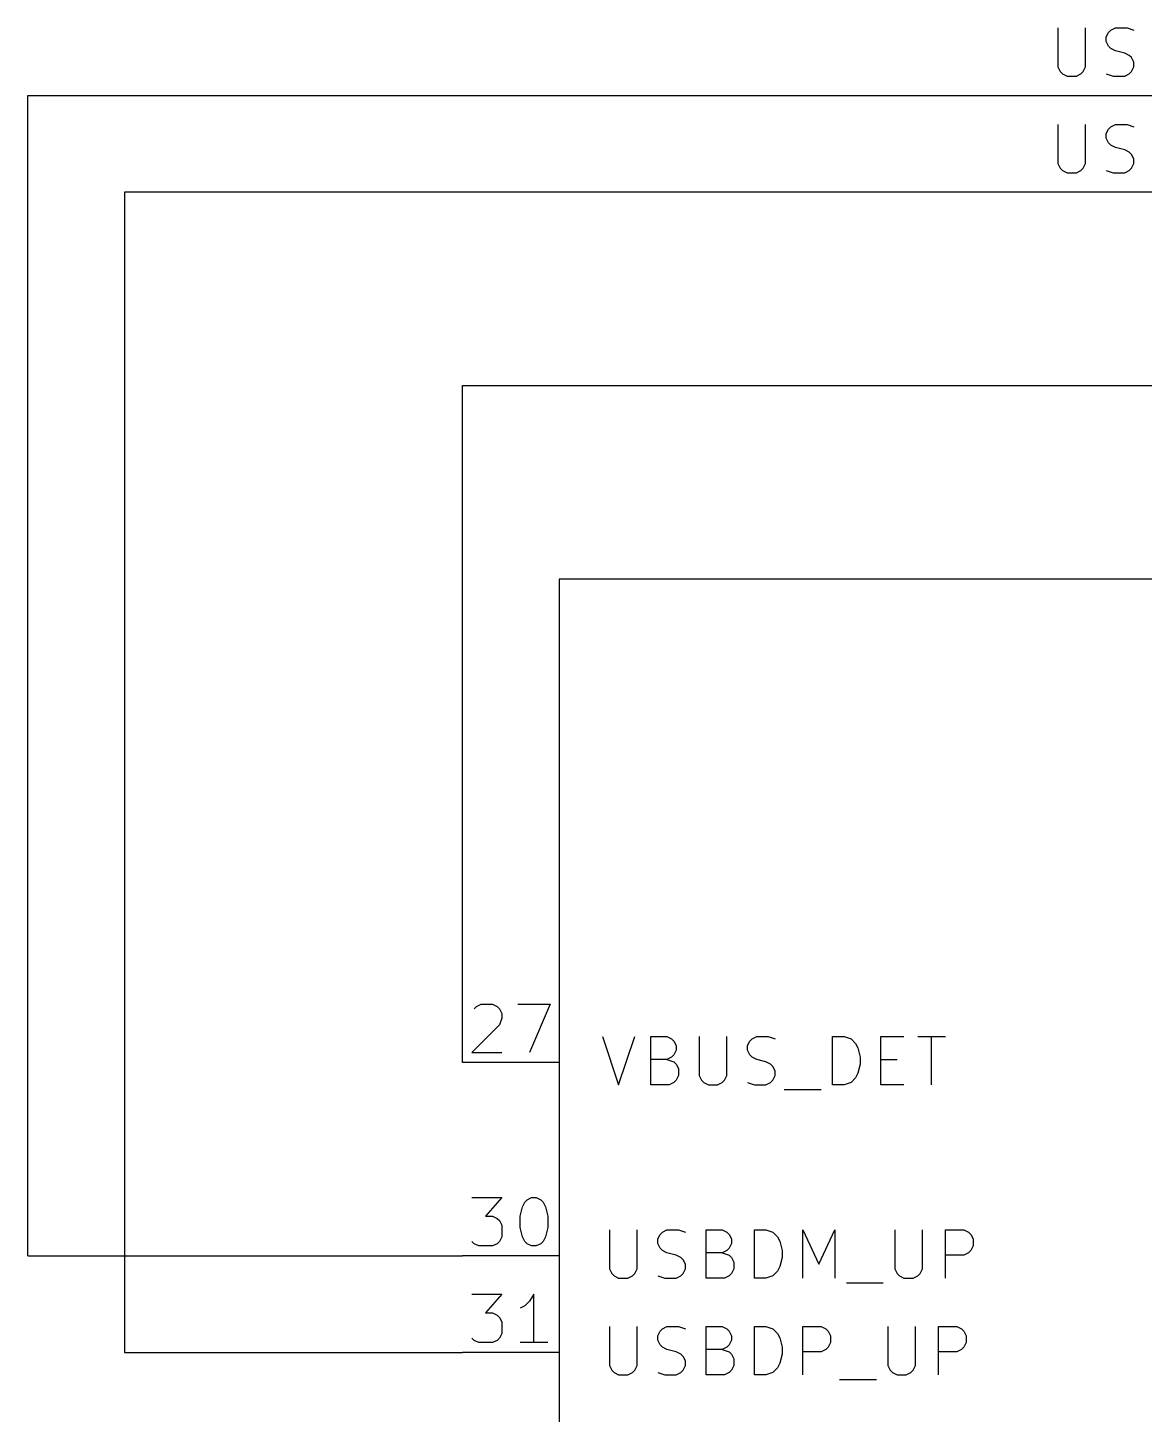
# Model space of a CAD drawing. Header units: millimetres. Extents: x 10 to 287, y -200 to -10.
# Drawn here: x 146.05 to 175.39, y -94.33 to -57.91 of the extents above; entities that cross this region are included whole.
import ezdxf

# ---------------------------------------------------------------- set-up
doc = ezdxf.new("R2010")
doc.units = ezdxf.units.MM
for name, color, linetype in [('GREENSIXTYFIVE', 129, 'CONTINUOUS'), ('LIGHTGREEN', 92, 'CONTINUOUS'), ('LIGHTRED', 12, 'CONTINUOUS'), ('RED', 14, 'CONTINUOUS'), ('REDSIX', 19, 'CONTINUOUS'), ('WHITE', 250, 'CONTINUOUS')]:
    doc.layers.add(name, color=color, linetype=linetype)

msp = doc.modelspace()

# ---------------------------------------------------------------- linework, layer by layer
at = {"layer": 'GREENSIXTYFIVE', "linetype": 'CONTINUOUS'}
for p, q in [((161.1569, -84.4075), (161.5802, -85.6775)), ((161.1569, -84.4075), (161.5802, -85.6775)), ((161.5802, -85.6775), (162.0036, -84.4075)), ((161.5802, -85.6775), (162.0036, -84.4075)), ((162.4269, -85.6775), (162.4269, -84.4075)), ((162.4269, -84.4075), (162.8503, -84.4075)), ((162.4269, -85.6775), (162.4269, -84.4075)), ((162.4269, -84.4075), (162.8503, -84.4075)), ((162.8503, -84.4075), (162.9712, -84.468)), ((162.8503, -84.4075), (162.9712, -84.468)), ((162.9712, -84.468), (163.0317, -84.5285)), ((162.9712, -84.468), (163.0317, -84.5285)), ((163.6969, -84.4075), (163.6969, -85.4356)), ((163.6969, -84.4075), (163.6969, -85.4356)), ((164.4226, -85.4356), (164.4226, -84.4075)), ((164.4226, -85.4356), (164.4226, -84.4075)), ((165.0274, -84.5285), (165.0879, -84.468)), ((165.0274, -84.5285), (165.0879, -84.468)), ((165.0879, -84.468), (165.2089, -84.4075)), ((165.0879, -84.468), (165.2089, -84.4075)), ((165.2089, -84.4075), (165.5112, -84.4075)), ((165.2089, -84.4075), (165.5112, -84.4075)), ((165.5112, -84.4075), (165.6927, -84.468)), ((165.5112, -84.4075), (165.6927, -84.468)), ((167.2045, -85.6775), (167.2045, -84.4075)), ((167.2045, -84.4075), (167.5069, -84.4075)), ((167.2045, -85.6775), (167.2045, -84.4075)), ((167.2045, -84.4075), (167.5069, -84.4075)), ((167.5069, -84.4075), (167.6883, -84.468)), ((167.5069, -84.4075), (167.6883, -84.468)), ((167.6883, -84.468), (167.8093, -84.589)), ((167.6883, -84.468), (167.8093, -84.589)), ((168.4745, -85.6775), (168.4745, -84.4075)), ((168.4745, -84.4075), (169.0793, -84.4075)), ((168.4745, -85.6775), (168.4745, -84.4075)), ((168.4745, -84.4075), (169.0793, -84.4075)), ((169.4421, -84.4075), (170.1678, -84.4075)), ((169.4421, -84.4075), (170.1678, -84.4075)), ((169.805, -85.6775), (169.805, -84.4075)), ((169.805, -85.6775), (169.805, -84.4075)), ((163.0317, -84.5285), (163.0922, -84.6494)), ((163.0317, -84.5285), (163.0922, -84.6494)), ((163.0922, -84.7704), (163.0317, -84.8913)), ((163.0922, -84.7704), (163.0317, -84.8913)), ((163.0922, -84.6494), (163.0922, -84.7704)), ((163.0922, -84.6494), (163.0922, -84.7704)), ((164.967, -84.6494), (165.0274, -84.5285)), ((164.967, -84.6494), (165.0274, -84.5285)), ((164.967, -84.7704), (164.967, -84.6494)), ((164.967, -84.7704), (164.967, -84.6494)), ((165.0274, -84.8913), (164.967, -84.7704)), ((165.0274, -84.8913), (164.967, -84.7704)), ((167.8093, -84.589), (167.8698, -84.7099)), ((167.8093, -84.589), (167.8698, -84.7099)), ((167.8698, -84.7099), (167.9302, -84.9518)), ((167.8698, -84.7099), (167.9302, -84.9518)), ((162.8503, -85.0123), (162.4269, -85.0123)), ((162.8503, -85.0123), (162.4269, -85.0123)), ((162.9712, -84.9518), (162.8503, -85.0123)), ((162.9712, -84.9518), (162.8503, -85.0123)), ((162.8503, -85.0123), (163.0317, -85.0728)), ((162.8503, -85.0123), (163.0317, -85.0728)), ((163.0317, -84.8913), (162.9712, -84.9518)), ((163.0317, -84.8913), (162.9712, -84.9518)), ((163.0317, -85.0728), (163.0922, -85.1332)), ((163.0317, -85.0728), (163.0922, -85.1332)), ((163.0922, -85.1332), (163.1526, -85.2542)), ((163.0922, -85.1332), (163.1526, -85.2542)), ((165.0879, -84.9518), (165.0274, -84.8913)), ((165.0879, -84.9518), (165.0274, -84.8913)), ((165.2089, -85.0123), (165.0879, -84.9518)), ((165.2089, -85.0123), (165.0879, -84.9518)), ((165.4508, -85.0728), (165.2089, -85.0123)), ((165.4508, -85.0728), (165.2089, -85.0123)), ((165.5717, -85.1332), (165.4508, -85.0728)), ((165.5717, -85.1332), (165.4508, -85.0728)), ((165.6322, -85.1937), (165.5717, -85.1332)), ((165.6322, -85.1937), (165.5717, -85.1332)), ((165.6927, -85.3147), (165.6322, -85.1937)), ((165.6927, -85.3147), (165.6322, -85.1937)), ((167.9302, -85.1332), (167.8698, -85.3751)), ((167.9302, -85.1332), (167.8698, -85.3751)), ((167.9302, -84.9518), (167.9302, -85.1332)), ((167.9302, -84.9518), (167.9302, -85.1332)), ((168.4745, -85.0123), (168.8979, -85.0123)), ((168.4745, -85.0123), (168.8979, -85.0123)), ((163.0922, -85.5566), (163.0317, -85.6171)), ((163.0922, -85.5566), (163.0317, -85.6171)), ((163.1526, -85.4356), (163.0922, -85.5566)), ((163.1526, -85.4356), (163.0922, -85.5566)), ((163.1526, -85.2542), (163.1526, -85.4356)), ((163.1526, -85.2542), (163.1526, -85.4356)), ((163.6969, -85.4356), (163.7574, -85.5566)), ((163.6969, -85.4356), (163.7574, -85.5566)), ((163.7574, -85.5566), (163.8179, -85.6171)), ((163.7574, -85.5566), (163.8179, -85.6171)), ((164.3017, -85.6171), (164.3622, -85.5566)), ((164.3017, -85.6171), (164.3622, -85.5566)), ((164.3622, -85.5566), (164.4226, -85.4356)), ((164.3622, -85.5566), (164.4226, -85.4356)), ((165.5717, -85.6171), (165.6322, -85.5566)), ((165.5717, -85.6171), (165.6322, -85.5566)), ((165.6322, -85.5566), (165.6927, -85.4356)), ((165.6322, -85.5566), (165.6927, -85.4356)), ((165.6927, -85.4356), (165.6927, -85.3147)), ((165.6927, -85.4356), (165.6927, -85.3147)), ((167.8093, -85.4961), (167.6883, -85.6171)), ((167.8093, -85.4961), (167.6883, -85.6171)), ((167.8698, -85.3751), (167.8093, -85.4961)), ((167.8698, -85.3751), (167.8093, -85.4961)), ((162.9107, -85.6775), (162.4269, -85.6775)), ((162.9107, -85.6775), (162.4269, -85.6775)), ((163.0317, -85.6171), (162.9107, -85.6775)), ((163.0317, -85.6171), (162.9107, -85.6775)), ((163.8179, -85.6171), (163.9388, -85.6775)), ((163.8179, -85.6171), (163.9388, -85.6775)), ((163.9388, -85.6775), (164.1807, -85.6775)), ((163.9388, -85.6775), (164.1807, -85.6775)), ((164.1807, -85.6775), (164.3017, -85.6171)), ((164.1807, -85.6775), (164.3017, -85.6171)), ((164.967, -85.6171), (165.1484, -85.6775)), ((164.967, -85.6171), (165.1484, -85.6775)), ((165.1484, -85.6775), (165.4508, -85.6775)), ((165.1484, -85.6775), (165.4508, -85.6775)), ((165.4508, -85.6775), (165.5717, -85.6171)), ((165.4508, -85.6775), (165.5717, -85.6171)), ((165.9346, -85.7985), (166.9022, -85.7985)), ((165.9346, -85.7985), (166.9022, -85.7985)), ((167.5069, -85.6775), (167.2045, -85.6775)), ((167.5069, -85.6775), (167.2045, -85.6775)), ((167.6883, -85.6171), (167.5069, -85.6775)), ((167.6883, -85.6171), (167.5069, -85.6775)), ((169.0793, -85.6775), (168.4745, -85.6775)), ((169.0793, -85.6775), (168.4745, -85.6775)), ((161.3383, -89.4875), (161.3383, -90.5156)), ((161.3383, -89.4875), (161.3383, -90.5156)), ((162.064, -90.5156), (162.064, -89.4875)), ((162.064, -90.5156), (162.064, -89.4875)), ((162.6084, -89.7294), (162.6688, -89.6085)), ((162.6084, -89.7294), (162.6688, -89.6085)), ((162.6688, -89.6085), (162.7293, -89.548)), ((162.6688, -89.6085), (162.7293, -89.548)), ((162.7293, -89.548), (162.8503, -89.4875)), ((162.7293, -89.548), (162.8503, -89.4875)), ((162.8503, -89.4875), (163.1526, -89.4875)), ((162.8503, -89.4875), (163.1526, -89.4875)), ((163.1526, -89.4875), (163.3341, -89.548)), ((163.1526, -89.4875), (163.3341, -89.548)), ((163.8783, -90.7575), (163.8783, -89.4875)), ((163.8783, -89.4875), (164.3017, -89.4875)), ((163.8783, -90.7575), (163.8783, -89.4875)), ((163.8783, -89.4875), (164.3017, -89.4875)), ((164.3017, -89.4875), (164.4226, -89.548)), ((164.3017, -89.4875), (164.4226, -89.548)), ((164.4226, -89.548), (164.4831, -89.6085)), ((164.4226, -89.548), (164.4831, -89.6085)), ((164.4831, -89.6085), (164.5436, -89.7294)), ((164.4831, -89.6085), (164.5436, -89.7294)), ((165.1483, -90.7575), (165.1483, -89.4875)), ((165.1483, -89.4875), (165.4507, -89.4875)), ((165.1483, -90.7575), (165.1483, -89.4875)), ((165.1483, -89.4875), (165.4507, -89.4875)), ((165.4507, -89.4875), (165.6321, -89.548)), ((165.4507, -89.4875), (165.6321, -89.548)), ((165.6321, -89.548), (165.7531, -89.669)), ((165.6321, -89.548), (165.7531, -89.669)), ((166.4183, -90.7575), (166.4183, -89.4875)), ((166.4183, -89.4875), (166.8417, -90.3947)), ((166.4183, -90.7575), (166.4183, -89.4875)), ((166.4183, -89.4875), (166.8417, -90.3947)), ((166.8417, -90.3947), (167.265, -89.4875)), ((166.8417, -90.3947), (167.265, -89.4875)), ((167.265, -89.4875), (167.265, -90.7575)), ((167.265, -89.4875), (167.265, -90.7575)), ((168.8373, -89.4875), (168.8373, -90.5156)), ((168.8373, -89.4875), (168.8373, -90.5156)), ((169.563, -90.5156), (169.563, -89.4875)), ((169.563, -90.5156), (169.563, -89.4875)), ((170.1678, -90.7575), (170.1678, -89.4875)), ((170.1678, -89.4875), (170.6516, -89.4875)), ((170.1678, -90.7575), (170.1678, -89.4875)), ((170.1678, -89.4875), (170.6516, -89.4875)), ((170.6516, -89.4875), (170.7726, -89.548)), ((170.6516, -89.4875), (170.7726, -89.548)), ((170.7726, -89.548), (170.8331, -89.6085)), ((170.7726, -89.548), (170.8331, -89.6085)), ((170.8331, -89.6085), (170.8935, -89.7294)), ((170.8331, -89.6085), (170.8935, -89.7294)), ((162.6084, -89.8504), (162.6084, -89.7294)), ((162.6084, -89.8504), (162.6084, -89.7294)), ((162.6688, -89.9713), (162.6084, -89.8504)), ((162.6688, -89.9713), (162.6084, -89.8504)), ((162.7293, -90.0318), (162.6688, -89.9713)), ((162.7293, -90.0318), (162.6688, -89.9713)), ((164.4831, -89.9713), (164.4226, -90.0318)), ((164.4831, -89.9713), (164.4226, -90.0318)), ((164.5436, -89.8504), (164.4831, -89.9713)), ((164.5436, -89.8504), (164.4831, -89.9713)), ((164.5436, -89.7294), (164.5436, -89.8504)), ((164.5436, -89.7294), (164.5436, -89.8504)), ((165.7531, -89.669), (165.8136, -89.7899)), ((165.7531, -89.669), (165.8136, -89.7899)), ((165.8136, -89.7899), (165.874, -90.0318)), ((165.8136, -89.7899), (165.874, -90.0318)), ((170.8935, -89.9109), (170.8331, -90.0318)), ((170.8935, -89.9109), (170.8331, -90.0318)), ((170.8935, -89.7294), (170.8935, -89.9109)), ((170.8935, -89.7294), (170.8935, -89.9109)), ((162.8503, -90.0923), (162.7293, -90.0318)), ((162.8503, -90.0923), (162.7293, -90.0318)), ((163.0922, -90.1528), (162.8503, -90.0923)), ((163.0922, -90.1528), (162.8503, -90.0923)), ((163.2131, -90.2132), (163.0922, -90.1528)), ((163.2131, -90.2132), (163.0922, -90.1528)), ((163.2736, -90.2737), (163.2131, -90.2132)), ((163.2736, -90.2737), (163.2131, -90.2132)), ((163.3341, -90.3947), (163.2736, -90.2737)), ((163.3341, -90.3947), (163.2736, -90.2737)), ((164.3017, -90.0923), (163.8783, -90.0923)), ((164.3017, -90.0923), (163.8783, -90.0923)), ((164.4226, -90.0318), (164.3017, -90.0923)), ((164.4226, -90.0318), (164.3017, -90.0923)), ((164.3017, -90.0923), (164.4831, -90.1528)), ((164.3017, -90.0923), (164.4831, -90.1528)), ((164.4831, -90.1528), (164.5436, -90.2132)), ((164.4831, -90.1528), (164.5436, -90.2132)), ((164.5436, -90.2132), (164.604, -90.3342)), ((164.5436, -90.2132), (164.604, -90.3342)), ((164.604, -90.3342), (164.604, -90.5156)), ((164.604, -90.3342), (164.604, -90.5156)), ((165.874, -90.2132), (165.8136, -90.4551)), ((165.874, -90.2132), (165.8136, -90.4551)), ((165.874, -90.0318), (165.874, -90.2132)), ((165.874, -90.0318), (165.874, -90.2132)), ((170.6516, -90.1528), (170.1678, -90.1528)), ((170.6516, -90.1528), (170.1678, -90.1528)), ((170.7726, -90.0923), (170.6516, -90.1528)), ((170.7726, -90.0923), (170.6516, -90.1528)), ((170.8331, -90.0318), (170.7726, -90.0923)), ((170.8331, -90.0318), (170.7726, -90.0923)), ((161.3383, -90.5156), (161.3988, -90.6366)), ((161.3383, -90.5156), (161.3988, -90.6366)), ((161.3988, -90.6366), (161.4593, -90.6971)), ((161.3988, -90.6366), (161.4593, -90.6971)), ((161.4593, -90.6971), (161.5802, -90.7575)), ((161.4593, -90.6971), (161.5802, -90.7575)), ((161.8221, -90.7575), (161.9431, -90.6971)), ((161.8221, -90.7575), (161.9431, -90.6971)), ((161.9431, -90.6971), (162.0036, -90.6366)), ((161.9431, -90.6971), (162.0036, -90.6366)), ((162.0036, -90.6366), (162.064, -90.5156)), ((162.0036, -90.6366), (162.064, -90.5156)), ((162.6084, -90.6971), (162.7898, -90.7575)), ((162.6084, -90.6971), (162.7898, -90.7575)), ((163.0922, -90.7575), (163.2131, -90.6971)), ((163.0922, -90.7575), (163.2131, -90.6971)), ((163.2131, -90.6971), (163.2736, -90.6366)), ((163.2131, -90.6971), (163.2736, -90.6366)), ((163.2736, -90.6366), (163.3341, -90.5156)), ((163.2736, -90.6366), (163.3341, -90.5156)), ((163.3341, -90.5156), (163.3341, -90.3947)), ((163.3341, -90.5156), (163.3341, -90.3947)), ((164.4831, -90.6971), (164.3621, -90.7575)), ((164.4831, -90.6971), (164.3621, -90.7575)), ((164.5436, -90.6366), (164.4831, -90.6971)), ((164.5436, -90.6366), (164.4831, -90.6971)), ((164.604, -90.5156), (164.5436, -90.6366)), ((164.604, -90.5156), (164.5436, -90.6366)), ((165.6321, -90.6971), (165.4507, -90.7575)), ((165.6321, -90.6971), (165.4507, -90.7575)), ((165.7531, -90.5761), (165.6321, -90.6971)), ((165.7531, -90.5761), (165.6321, -90.6971)), ((165.8136, -90.4551), (165.7531, -90.5761)), ((165.8136, -90.4551), (165.7531, -90.5761)), ((168.8373, -90.5156), (168.8978, -90.6366)), ((168.8373, -90.5156), (168.8978, -90.6366)), ((168.8978, -90.6366), (168.9583, -90.6971)), ((168.8978, -90.6366), (168.9583, -90.6971)), ((168.9583, -90.6971), (169.0792, -90.7575)), ((168.9583, -90.6971), (169.0792, -90.7575)), ((169.3211, -90.7575), (169.4421, -90.6971)), ((169.3211, -90.7575), (169.4421, -90.6971)), ((169.4421, -90.6971), (169.5026, -90.6366)), ((169.4421, -90.6971), (169.5026, -90.6366)), ((169.5026, -90.6366), (169.563, -90.5156)), ((169.5026, -90.6366), (169.563, -90.5156)), ((161.5802, -90.7575), (161.8221, -90.7575)), ((161.5802, -90.7575), (161.8221, -90.7575)), ((162.7898, -90.7575), (163.0922, -90.7575)), ((162.7898, -90.7575), (163.0922, -90.7575)), ((164.3621, -90.7575), (163.8783, -90.7575)), ((164.3621, -90.7575), (163.8783, -90.7575)), ((165.4507, -90.7575), (165.1483, -90.7575)), ((165.4507, -90.7575), (165.1483, -90.7575)), ((167.5674, -90.8785), (168.535, -90.8785)), ((167.5674, -90.8785), (168.535, -90.8785)), ((169.0792, -90.7575), (169.3211, -90.7575)), ((169.0792, -90.7575), (169.3211, -90.7575)), ((161.3383, -92.0275), (161.3383, -93.0556)), ((161.3383, -92.0275), (161.3383, -93.0556)), ((162.064, -93.0556), (162.064, -92.0275)), ((162.064, -93.0556), (162.064, -92.0275)), ((162.6084, -92.2694), (162.6688, -92.1485)), ((162.6084, -92.2694), (162.6688, -92.1485)), ((162.6688, -92.1485), (162.7293, -92.088)), ((162.6688, -92.1485), (162.7293, -92.088)), ((162.7293, -92.088), (162.8503, -92.0275)), ((162.7293, -92.088), (162.8503, -92.0275)), ((162.8503, -92.0275), (163.1526, -92.0275)), ((162.8503, -92.0275), (163.1526, -92.0275)), ((163.1526, -92.0275), (163.3341, -92.088)), ((163.1526, -92.0275), (163.3341, -92.088)), ((163.8783, -93.2975), (163.8783, -92.0275)), ((163.8783, -92.0275), (164.3017, -92.0275)), ((163.8783, -93.2975), (163.8783, -92.0275)), ((163.8783, -92.0275), (164.3017, -92.0275)), ((164.3017, -92.0275), (164.4226, -92.088)), ((164.3017, -92.0275), (164.4226, -92.088)), ((164.4226, -92.088), (164.4831, -92.1485)), ((164.4226, -92.088), (164.4831, -92.1485)), ((164.4831, -92.1485), (164.5436, -92.2694)), ((164.4831, -92.1485), (164.5436, -92.2694)), ((165.1483, -93.2975), (165.1483, -92.0275)), ((165.1483, -92.0275), (165.4507, -92.0275)), ((165.1483, -93.2975), (165.1483, -92.0275)), ((165.1483, -92.0275), (165.4507, -92.0275)), ((165.4507, -92.0275), (165.6321, -92.088)), ((165.4507, -92.0275), (165.6321, -92.088)), ((165.6321, -92.088), (165.7531, -92.209)), ((165.6321, -92.088), (165.7531, -92.209)), ((166.4183, -93.2975), (166.4183, -92.0275)), ((166.4183, -92.0275), (166.9021, -92.0275)), ((166.4183, -93.2975), (166.4183, -92.0275)), ((166.4183, -92.0275), (166.9021, -92.0275)), ((166.9021, -92.0275), (167.0231, -92.088)), ((166.9021, -92.0275), (167.0231, -92.088)), ((167.0231, -92.088), (167.0836, -92.1485)), ((167.0231, -92.088), (167.0836, -92.1485)), ((167.0836, -92.1485), (167.144, -92.2694)), ((167.0836, -92.1485), (167.144, -92.2694)), ((168.6559, -92.0275), (168.6559, -93.0556)), ((168.6559, -92.0275), (168.6559, -93.0556)), ((169.3816, -93.0556), (169.3816, -92.0275)), ((169.3816, -93.0556), (169.3816, -92.0275)), ((169.9864, -93.2975), (169.9864, -92.0275)), ((169.9864, -92.0275), (170.4702, -92.0275)), ((169.9864, -93.2975), (169.9864, -92.0275)), ((169.9864, -92.0275), (170.4702, -92.0275)), ((170.4702, -92.0275), (170.5912, -92.088)), ((170.4702, -92.0275), (170.5912, -92.088)), ((170.5912, -92.088), (170.6517, -92.1485)), ((170.5912, -92.088), (170.6517, -92.1485)), ((170.6517, -92.1485), (170.7121, -92.2694)), ((170.6517, -92.1485), (170.7121, -92.2694)), ((162.6084, -92.3904), (162.6084, -92.2694)), ((162.6084, -92.3904), (162.6084, -92.2694)), ((162.6688, -92.5113), (162.6084, -92.3904)), ((162.6688, -92.5113), (162.6084, -92.3904)), ((162.7293, -92.5718), (162.6688, -92.5113)), ((162.7293, -92.5718), (162.6688, -92.5113)), ((164.4831, -92.5113), (164.4226, -92.5718)), ((164.4831, -92.5113), (164.4226, -92.5718)), ((164.5436, -92.3904), (164.4831, -92.5113)), ((164.5436, -92.3904), (164.4831, -92.5113)), ((164.5436, -92.2694), (164.5436, -92.3904)), ((164.5436, -92.2694), (164.5436, -92.3904)), ((165.7531, -92.209), (165.8136, -92.3299)), ((165.7531, -92.209), (165.8136, -92.3299)), ((165.8136, -92.3299), (165.874, -92.5718)), ((165.8136, -92.3299), (165.874, -92.5718)), ((167.144, -92.4509), (167.0836, -92.5718)), ((167.144, -92.4509), (167.0836, -92.5718)), ((167.144, -92.2694), (167.144, -92.4509)), ((167.144, -92.2694), (167.144, -92.4509)), ((170.7121, -92.4509), (170.6517, -92.5718)), ((170.7121, -92.4509), (170.6517, -92.5718)), ((170.7121, -92.2694), (170.7121, -92.4509)), ((170.7121, -92.2694), (170.7121, -92.4509)), ((162.8503, -92.6323), (162.7293, -92.5718)), ((162.8503, -92.6323), (162.7293, -92.5718)), ((163.0922, -92.6928), (162.8503, -92.6323)), ((163.0922, -92.6928), (162.8503, -92.6323)), ((163.2131, -92.7532), (163.0922, -92.6928)), ((163.2131, -92.7532), (163.0922, -92.6928)), ((163.2736, -92.8137), (163.2131, -92.7532)), ((163.2736, -92.8137), (163.2131, -92.7532)), ((163.3341, -92.9347), (163.2736, -92.8137)), ((163.3341, -92.9347), (163.2736, -92.8137)), ((164.3017, -92.6323), (163.8783, -92.6323)), ((164.3017, -92.6323), (163.8783, -92.6323)), ((164.4226, -92.5718), (164.3017, -92.6323)), ((164.4226, -92.5718), (164.3017, -92.6323)), ((164.3017, -92.6323), (164.4831, -92.6928)), ((164.3017, -92.6323), (164.4831, -92.6928)), ((164.4831, -92.6928), (164.5436, -92.7532)), ((164.4831, -92.6928), (164.5436, -92.7532)), ((164.5436, -92.7532), (164.604, -92.8742)), ((164.5436, -92.7532), (164.604, -92.8742)), ((164.604, -92.8742), (164.604, -93.0556)), ((164.604, -92.8742), (164.604, -93.0556)), ((165.874, -92.7532), (165.8136, -92.9951)), ((165.874, -92.7532), (165.8136, -92.9951)), ((165.874, -92.5718), (165.874, -92.7532)), ((165.874, -92.5718), (165.874, -92.7532)), ((166.9021, -92.6928), (166.4183, -92.6928)), ((166.9021, -92.6928), (166.4183, -92.6928)), ((167.0231, -92.6323), (166.9021, -92.6928)), ((167.0231, -92.6323), (166.9021, -92.6928)), ((167.0836, -92.5718), (167.0231, -92.6323)), ((167.0836, -92.5718), (167.0231, -92.6323)), ((170.4702, -92.6928), (169.9864, -92.6928)), ((170.4702, -92.6928), (169.9864, -92.6928)), ((170.5912, -92.6323), (170.4702, -92.6928)), ((170.5912, -92.6323), (170.4702, -92.6928)), ((170.6517, -92.5718), (170.5912, -92.6323)), ((170.6517, -92.5718), (170.5912, -92.6323)), ((161.3383, -93.0556), (161.3988, -93.1766)), ((161.3383, -93.0556), (161.3988, -93.1766)), ((161.3988, -93.1766), (161.4593, -93.2371)), ((161.3988, -93.1766), (161.4593, -93.2371)), ((161.4593, -93.2371), (161.5802, -93.2975)), ((161.4593, -93.2371), (161.5802, -93.2975)), ((161.8221, -93.2975), (161.9431, -93.2371)), ((161.8221, -93.2975), (161.9431, -93.2371)), ((161.9431, -93.2371), (162.0036, -93.1766)), ((161.9431, -93.2371), (162.0036, -93.1766)), ((162.0036, -93.1766), (162.064, -93.0556)), ((162.0036, -93.1766), (162.064, -93.0556)), ((162.6084, -93.2371), (162.7898, -93.2975)), ((162.6084, -93.2371), (162.7898, -93.2975)), ((163.0922, -93.2975), (163.2131, -93.2371)), ((163.0922, -93.2975), (163.2131, -93.2371)), ((163.2131, -93.2371), (163.2736, -93.1766)), ((163.2131, -93.2371), (163.2736, -93.1766)), ((163.2736, -93.1766), (163.3341, -93.0556)), ((163.2736, -93.1766), (163.3341, -93.0556)), ((163.3341, -93.0556), (163.3341, -92.9347)), ((163.3341, -93.0556), (163.3341, -92.9347)), ((164.4831, -93.2371), (164.3621, -93.2975)), ((164.4831, -93.2371), (164.3621, -93.2975)), ((164.5436, -93.1766), (164.4831, -93.2371)), ((164.5436, -93.1766), (164.4831, -93.2371)), ((164.604, -93.0556), (164.5436, -93.1766)), ((164.604, -93.0556), (164.5436, -93.1766)), ((165.6321, -93.2371), (165.4507, -93.2975)), ((165.6321, -93.2371), (165.4507, -93.2975)), ((165.7531, -93.1161), (165.6321, -93.2371)), ((165.7531, -93.1161), (165.6321, -93.2371)), ((165.8136, -92.9951), (165.7531, -93.1161)), ((165.8136, -92.9951), (165.7531, -93.1161)), ((168.6559, -93.0556), (168.7164, -93.1766)), ((168.6559, -93.0556), (168.7164, -93.1766)), ((168.7164, -93.1766), (168.7769, -93.2371)), ((168.7164, -93.1766), (168.7769, -93.2371)), ((168.7769, -93.2371), (168.8978, -93.2975)), ((168.7769, -93.2371), (168.8978, -93.2975)), ((169.1397, -93.2975), (169.2607, -93.2371)), ((169.1397, -93.2975), (169.2607, -93.2371)), ((169.2607, -93.2371), (169.3212, -93.1766)), ((169.2607, -93.2371), (169.3212, -93.1766)), ((169.3212, -93.1766), (169.3816, -93.0556)), ((169.3212, -93.1766), (169.3816, -93.0556)), ((161.5802, -93.2975), (161.8221, -93.2975)), ((161.5802, -93.2975), (161.8221, -93.2975)), ((162.7898, -93.2975), (163.0922, -93.2975)), ((162.7898, -93.2975), (163.0922, -93.2975)), ((164.3621, -93.2975), (163.8783, -93.2975)), ((164.3621, -93.2975), (163.8783, -93.2975)), ((165.4507, -93.2975), (165.1483, -93.2975)), ((165.4507, -93.2975), (165.1483, -93.2975)), ((167.386, -93.4185), (168.3536, -93.4185)), ((167.386, -93.4185), (168.3536, -93.4185)), ((168.8978, -93.2975), (169.1397, -93.2975)), ((168.8978, -93.2975), (169.1397, -93.2975))]:
    msp.add_line(p, q, dxfattribs=at)
at = {"layer": 'LIGHTGREEN', "linetype": 'CONTINUOUS'}
for p, q in [((146.05, -90.17), (146.05, -59.69)), ((146.05, -59.69), (203.2, -59.69)), ((148.59, -62.23), (148.59, -92.71)), ((205.74, -62.23), (148.59, -62.23)), ((157.48, -67.31), (177.8, -67.31)), ((157.48, -85.09), (157.48, -67.31)), ((146.05, -90.17), (157.48, -90.17)), ((148.59, -92.71), (157.48, -92.71))]:
    msp.add_line(p, q, dxfattribs=at)
at = {"layer": 'LIGHTRED', "linetype": 'CONTINUOUS'}
for p, q in [((157.7824, -83.6839), (157.8428, -83.6234)), ((157.7824, -83.6839), (157.8428, -83.6234)), ((157.8428, -83.6234), (157.9638, -83.5629)), ((157.8428, -83.6234), (157.9638, -83.5629)), ((157.9638, -83.5629), (158.2662, -83.5629)), ((157.9638, -83.5629), (158.2662, -83.5629)), ((158.2662, -83.5629), (158.3871, -83.6234)), ((158.2662, -83.5629), (158.3871, -83.6234)), ((158.3871, -83.6234), (158.4476, -83.6839)), ((158.3871, -83.6234), (158.4476, -83.6839)), ((158.4476, -83.6839), (158.5081, -83.8048)), ((158.4476, -83.6839), (158.5081, -83.8048)), ((158.9314, -83.5629), (159.778, -83.5629)), ((158.9314, -83.5629), (159.778, -83.5629)), ((159.778, -83.5629), (159.2338, -84.8329)), ((159.778, -83.5629), (159.2338, -84.8329)), ((158.4476, -84.1072), (157.7219, -84.8329)), ((158.4476, -84.1072), (157.7219, -84.8329)), ((158.5081, -83.9258), (158.4476, -84.1072)), ((158.5081, -83.9258), (158.4476, -84.1072)), ((158.5081, -83.8048), (158.5081, -83.9258)), ((158.5081, -83.8048), (158.5081, -83.9258)), ((157.7219, -84.8329), (158.5081, -84.8329)), ((157.7219, -84.8329), (158.5081, -84.8329)), ((157.7219, -88.6429), (158.5081, -88.6429)), ((157.7219, -88.6429), (158.5081, -88.6429)), ((158.5081, -88.6429), (158.0847, -89.1267)), ((158.5081, -88.6429), (158.0847, -89.1267)), ((159.0523, -88.8848), (159.1128, -88.7639)), ((159.0523, -88.8848), (159.1128, -88.7639)), ((159.1128, -88.7639), (159.1733, -88.7034)), ((159.1128, -88.7639), (159.1733, -88.7034)), ((159.1733, -88.7034), (159.2942, -88.6429)), ((159.1733, -88.7034), (159.2942, -88.6429)), ((159.2942, -88.6429), (159.4152, -88.6429)), ((159.2942, -88.6429), (159.4152, -88.6429)), ((159.4152, -88.6429), (159.5361, -88.7034)), ((159.4152, -88.6429), (159.5361, -88.7034)), ((159.5361, -88.7034), (159.5966, -88.7639)), ((159.5361, -88.7034), (159.5966, -88.7639)), ((159.5966, -88.7639), (159.6571, -88.8848)), ((159.5966, -88.7639), (159.6571, -88.8848)), ((158.0847, -89.1267), (158.2662, -89.1267)), ((158.0847, -89.1267), (158.2662, -89.1267)), ((158.2662, -89.1267), (158.3871, -89.1872)), ((158.2662, -89.1267), (158.3871, -89.1872)), ((158.3871, -89.1872), (158.4476, -89.2477)), ((158.3871, -89.1872), (158.4476, -89.2477)), ((158.9919, -89.1267), (159.0523, -88.8848)), ((158.9919, -89.1267), (159.0523, -88.8848)), ((158.9919, -89.4291), (158.9919, -89.1267)), ((158.9919, -89.4291), (158.9919, -89.1267)), ((159.6571, -88.8848), (159.7176, -89.1267)), ((159.6571, -88.8848), (159.7176, -89.1267)), ((159.7176, -89.1267), (159.7176, -89.4291)), ((159.7176, -89.1267), (159.7176, -89.4291)), ((158.4476, -89.2477), (158.5081, -89.3686)), ((158.4476, -89.2477), (158.5081, -89.3686)), ((158.5081, -89.3686), (158.5081, -89.671)), ((158.5081, -89.3686), (158.5081, -89.671)), ((159.0523, -89.671), (158.9919, -89.4291)), ((159.0523, -89.671), (158.9919, -89.4291)), ((159.7176, -89.4291), (159.6571, -89.671)), ((159.7176, -89.4291), (159.6571, -89.671)), ((157.7824, -89.8525), (157.7219, -89.792)), ((157.7824, -89.8525), (157.7219, -89.792)), ((157.9033, -89.9129), (157.7824, -89.8525)), ((157.9033, -89.9129), (157.7824, -89.8525)), ((158.2662, -89.9129), (157.9033, -89.9129)), ((158.2662, -89.9129), (157.9033, -89.9129)), ((158.3871, -89.8525), (158.2662, -89.9129)), ((158.3871, -89.8525), (158.2662, -89.9129)), ((158.4476, -89.792), (158.3871, -89.8525)), ((158.4476, -89.792), (158.3871, -89.8525)), ((158.5081, -89.671), (158.4476, -89.792)), ((158.5081, -89.671), (158.4476, -89.792)), ((159.1128, -89.792), (159.0523, -89.671)), ((159.1128, -89.792), (159.0523, -89.671)), ((159.1733, -89.8525), (159.1128, -89.792)), ((159.1733, -89.8525), (159.1128, -89.792)), ((159.2942, -89.9129), (159.1733, -89.8525)), ((159.2942, -89.9129), (159.1733, -89.8525)), ((159.4152, -89.9129), (159.2942, -89.9129)), ((159.4152, -89.9129), (159.2942, -89.9129)), ((159.5361, -89.8525), (159.4152, -89.9129)), ((159.5361, -89.8525), (159.4152, -89.9129)), ((159.5966, -89.792), (159.5361, -89.8525)), ((159.5966, -89.792), (159.5361, -89.8525)), ((159.6571, -89.671), (159.5966, -89.792)), ((159.6571, -89.671), (159.5966, -89.792)), ((157.7219, -91.1829), (158.5081, -91.1829)), ((157.7219, -91.1829), (158.5081, -91.1829)), ((158.5081, -91.1829), (158.0847, -91.6667)), ((158.5081, -91.1829), (158.0847, -91.6667)), ((159.2338, -91.3644), (159.1128, -91.4853)), ((159.2338, -91.3644), (159.1128, -91.4853)), ((159.3547, -91.1829), (159.2338, -91.3644)), ((159.3547, -91.1829), (159.2338, -91.3644)), ((159.3547, -92.4529), (159.3547, -91.1829)), ((159.3547, -92.4529), (159.3547, -91.1829)), ((158.0847, -91.6667), (158.2662, -91.6667)), ((158.0847, -91.6667), (158.2662, -91.6667)), ((158.2662, -91.6667), (158.3871, -91.7272)), ((158.2662, -91.6667), (158.3871, -91.7272)), ((158.3871, -91.7272), (158.4476, -91.7877)), ((158.3871, -91.7272), (158.4476, -91.7877)), ((158.4476, -91.7877), (158.5081, -91.9086)), ((158.4476, -91.7877), (158.5081, -91.9086)), ((159.1128, -91.4853), (158.9919, -91.5458)), ((159.1128, -91.4853), (158.9919, -91.5458)), ((158.5081, -91.9086), (158.5081, -92.211)), ((158.5081, -91.9086), (158.5081, -92.211)), ((157.7824, -92.3925), (157.7219, -92.332)), ((157.7824, -92.3925), (157.7219, -92.332)), ((157.9033, -92.4529), (157.7824, -92.3925)), ((157.9033, -92.4529), (157.7824, -92.3925)), ((158.2662, -92.4529), (157.9033, -92.4529)), ((158.2662, -92.4529), (157.9033, -92.4529)), ((158.3871, -92.3925), (158.2662, -92.4529)), ((158.3871, -92.3925), (158.2662, -92.4529)), ((158.4476, -92.332), (158.3871, -92.3925)), ((158.4476, -92.332), (158.3871, -92.3925)), ((158.5081, -92.211), (158.4476, -92.332)), ((158.5081, -92.211), (158.4476, -92.332)), ((159.7176, -92.4529), (158.9919, -92.4529)), ((159.7176, -92.4529), (158.9919, -92.4529))]:
    msp.add_line(p, q, dxfattribs=at)
at = {"layer": 'RED', "linetype": 'CONTINUOUS'}
for p, q in [((160.02, -72.39), (160.02, -143.51)), ((210.82, -72.39), (160.02, -72.39)), ((160.02, -85.09), (157.48, -85.09)), ((160.02, -85.09), (157.48, -85.09)), ((160.02, -90.17), (157.48, -90.17)), ((160.02, -90.17), (157.48, -90.17)), ((160.02, -92.71), (157.48, -92.71)), ((160.02, -92.71), (157.48, -92.71))]:
    msp.add_line(p, q, dxfattribs=at)
at = {"layer": 'REDSIX', "linetype": 'CONTINUOUS'}
for p, q in [((173.1267, -57.9069), (173.1267, -58.935)), ((173.8524, -58.935), (173.8524, -57.9069)), ((174.5177, -57.9674), (174.6387, -57.9069)), ((174.6387, -57.9069), (174.941, -57.9069)), ((174.941, -57.9069), (175.1225, -57.9674)), ((174.3968, -58.1488), (174.4572, -58.0279)), ((174.3968, -58.2698), (174.3968, -58.1488)), ((174.4572, -58.3907), (174.3968, -58.2698)), ((174.4572, -58.0279), (174.5177, -57.9674)), ((174.5177, -58.4512), (174.4572, -58.3907)), ((174.6387, -58.5117), (174.5177, -58.4512)), ((174.8806, -58.5722), (174.6387, -58.5117)), ((175.0015, -58.6326), (174.8806, -58.5722)), ((175.062, -58.6931), (175.0015, -58.6326)), ((173.1267, -58.935), (173.1872, -59.056)), ((173.792, -59.056), (173.8524, -58.935)), ((175.1225, -58.8141), (175.062, -58.6931)), ((175.062, -59.056), (175.1225, -58.935)), ((175.1225, -58.935), (175.1225, -58.8141)), ((173.1872, -59.056), (173.2477, -59.1165)), ((173.2477, -59.1165), (173.3686, -59.1769)), ((173.3686, -59.1769), (173.6105, -59.1769)), ((173.6105, -59.1769), (173.7315, -59.1165)), ((173.7315, -59.1165), (173.792, -59.056)), ((174.3968, -59.1165), (174.5782, -59.1769)), ((174.5782, -59.1769), (174.8806, -59.1769)), ((174.8806, -59.1769), (175.0015, -59.1165)), ((175.0015, -59.1165), (175.062, -59.056)), ((173.1267, -60.4469), (173.1267, -61.475)), ((173.8524, -61.475), (173.8524, -60.4469)), ((174.5177, -60.5074), (174.6387, -60.4469)), ((174.6387, -60.4469), (174.941, -60.4469)), ((174.941, -60.4469), (175.1225, -60.5074)), ((174.3968, -60.6888), (174.4572, -60.5679)), ((174.3968, -60.8098), (174.3968, -60.6888)), ((174.4572, -60.9307), (174.3968, -60.8098)), ((174.4572, -60.5679), (174.5177, -60.5074)), ((174.5177, -60.9912), (174.4572, -60.9307)), ((174.6387, -61.0517), (174.5177, -60.9912)), ((174.8806, -61.1122), (174.6387, -61.0517)), ((175.0015, -61.1726), (174.8806, -61.1122)), ((175.062, -61.2331), (175.0015, -61.1726)), ((173.1267, -61.475), (173.1872, -61.596)), ((173.792, -61.596), (173.8524, -61.475)), ((175.1225, -61.3541), (175.062, -61.2331)), ((175.062, -61.596), (175.1225, -61.475)), ((175.1225, -61.475), (175.1225, -61.3541)), ((173.1872, -61.596), (173.2477, -61.6565)), ((173.2477, -61.6565), (173.3686, -61.7169)), ((173.3686, -61.7169), (173.6105, -61.7169)), ((173.6105, -61.7169), (173.7315, -61.6565)), ((173.7315, -61.6565), (173.792, -61.596)), ((174.3968, -61.6565), (174.5782, -61.7169)), ((174.5782, -61.7169), (174.8806, -61.7169)), ((174.8806, -61.7169), (175.0015, -61.6565)), ((175.0015, -61.6565), (175.062, -61.596))]:
    msp.add_line(p, q, dxfattribs=at)
at = {"layer": 'WHITE', "linetype": 'CONTINUOUS'}
for p, q in [((160.02, -72.39), (160.02, -143.51)), ((210.82, -72.39), (160.02, -72.39))]:
    msp.add_line(p, q, dxfattribs=at)

doc.saveas('drawing.dxf')
